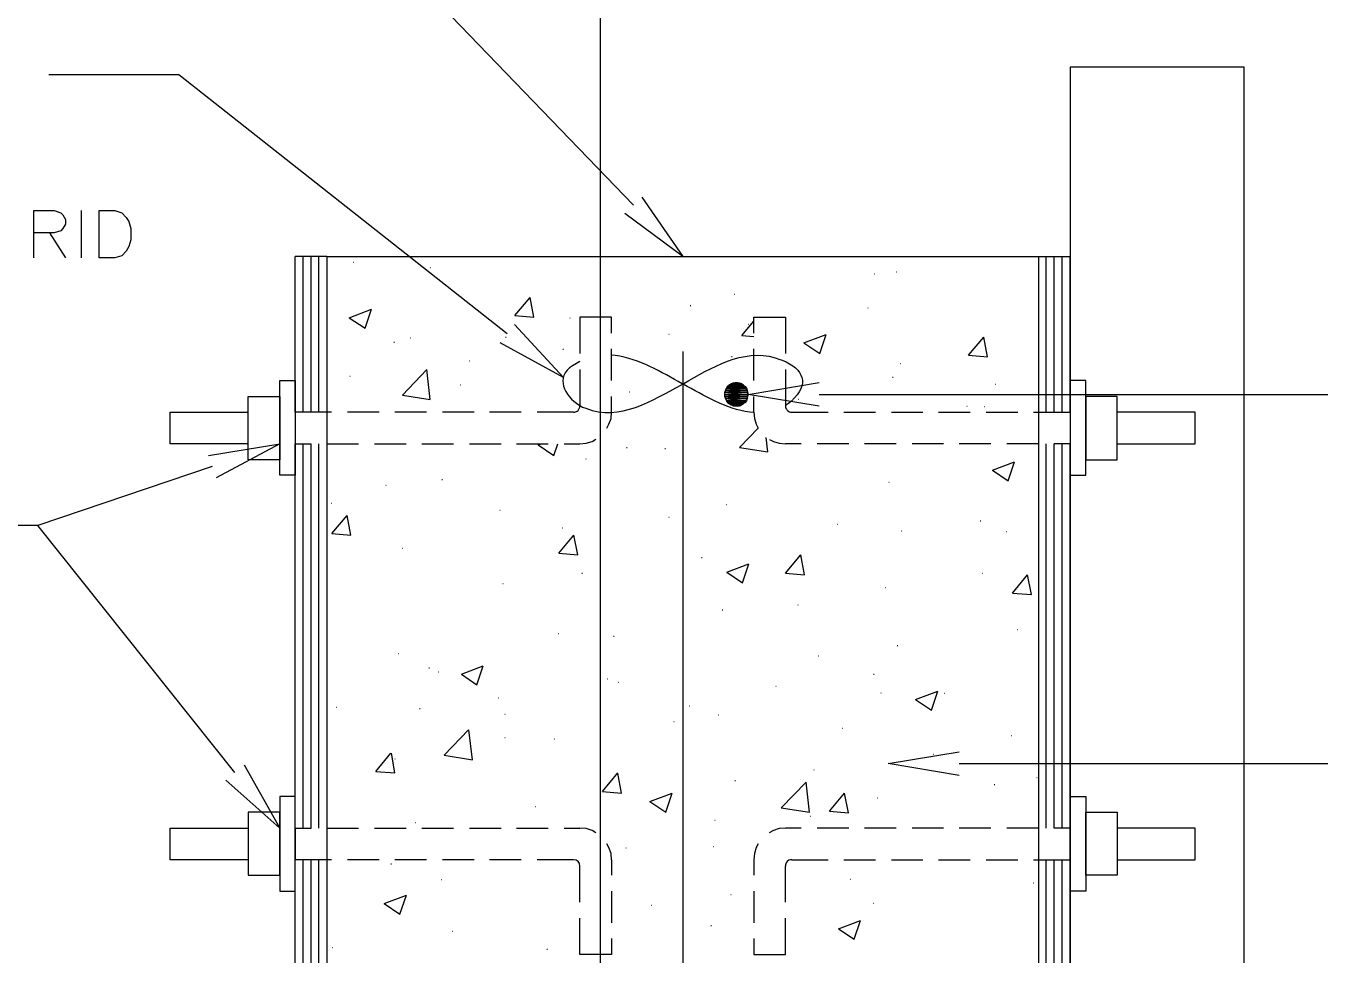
# Model space of a CAD drawing. Header units: millimetres. Extents: x 14 to 201, y 16 to 268.
# Drawn here: x 73.6 to 138.6, y 163.8 to 210.5 of the extents above; entities that cross this region are included whole.
import ezdxf

# ---------------------------------------------------------------- set-up
doc = ezdxf.new("R2010")
doc.units = ezdxf.units.MM
doc.layers.get('0').update_dxf_attribs({"linetype": 'CONTINUOUS'})

msp = doc.modelspace()

# ---------------------------------------------------------------- linework, layer by layer
at = {"color": 0}
for p, q in [((102.425, 137.35), (102.425, 256.053)), ((104.076, 201.486), (87.1001, 219.118)), ((81.2588, 208.026), (74.7187, 208.026)), ((97.747, 195.03), (81.2588, 208.026)), ((126.005, 208.428), (126.005, 191.093)), ((126.005, 208.428), (134.725, 208.428)), ((134.725, 208.428), (134.725, 103.653)), ((104.499, 201.888), (106.553, 198.903)), ((73.9771, 198.84), (73.9771, 201.21)), ((73.9771, 201.21), (74.9928, 201.21)), ((74.9928, 201.21), (75.3318, 201.104)), ((75.3318, 201.104), (75.438, 200.999)), ((75.438, 200.999), (75.5646, 200.767)), ((76.3489, 201.21), (76.3489, 198.84)), ((77.2583, 198.84), (77.2583, 201.21)), ((77.2583, 201.21), (78.0411, 201.21)), ((78.0411, 201.21), (78.4006, 201.104)), ((78.4006, 201.104), (78.613, 200.871)), ((78.613, 200.871), (78.7396, 200.66)), ((106.553, 198.903), (103.653, 201.063)), ((75.3318, 200.194), (74.9928, 200.088)), ((75.438, 200.321), (75.3318, 200.194)), ((75.5646, 200.533), (75.438, 200.321)), ((75.5646, 200.767), (75.5646, 200.533)), ((78.7396, 200.66), (78.8458, 200.321)), ((78.8458, 200.321), (78.8458, 199.749)), ((74.9928, 200.088), (73.9771, 200.088)), ((74.7614, 200.088), (75.5646, 198.84)), ((78.8458, 199.749), (78.7396, 199.412)), ((78.4006, 198.946), (78.0411, 198.84)), ((78.613, 199.179), (78.4006, 198.946)), ((78.7396, 199.412), (78.613, 199.179)), ((87.1001, 191.093), (87.1001, 198.903)), ((88.6876, 198.903), (87.1001, 198.903)), ((88.6876, 198.903), (88.6876, 191.093)), ((88.6876, 198.903), (124.418, 198.903)), ((124.418, 198.903), (124.418, 191.093)), ((124.418, 198.903), (126.005, 198.903)), ((126.005, 191.093), (126.005, 198.903)), ((78.0411, 198.84), (77.2583, 198.84)), ((102.975, 195.855), (101.388, 195.855)), ((101.388, 195.855), (101.388, 194.035)), ((102.975, 195.05), (102.975, 195.855)), ((110.13, 195.05), (110.13, 195.855)), ((110.13, 195.855), (111.718, 195.855)), ((111.718, 195.855), (111.718, 194.035)), ((98.1082, 195.495), (100.562, 192.829)), ((100.562, 192.829), (97.3875, 194.564)), ((102.975, 192.68), (102.975, 194.268)), ((103.167, 193.929), (102.975, 193.951)), ((106.553, 194.141), (106.553, 106.828)), ((110.13, 192.68), (110.13, 194.268)), ((111.188, 193.824), (111.379, 193.759)), ((111.379, 193.759), (111.548, 193.696)), ((101.218, 193.526), (101.028, 193.421)), ((101.388, 193.632), (101.218, 193.526)), ((101.388, 193.23), (101.388, 191.409)), ((111.718, 193.23), (111.718, 191.305)), ((86.3177, 187.918), (86.3177, 192.68)), ((86.3177, 192.68), (87.1001, 192.68)), ((87.1001, 192.68), (87.1001, 187.918)), ((106.489, 192.468), (106.532, 192.49)), ((106.553, 192.51), (106.532, 192.51)), ((106.532, 192.49), (106.553, 192.49)), ((106.553, 192.49), (106.553, 192.51)), ((106.553, 192.49), (106.553, 192.51)), ((106.553, 192.51), (106.575, 192.51)), ((106.575, 192.49), (106.553, 192.49)), ((106.575, 192.51), (106.616, 192.533)), ((109.686, 192.384), (108.796, 192.384)), ((108.796, 192.384), (109.75, 192.3)), ((108.796, 192.384), (109.686, 192.384)), ((109.601, 192.447), (108.882, 192.447)), ((108.882, 192.447), (109.686, 192.384)), ((108.882, 192.447), (109.601, 192.447)), ((109.495, 192.51), (108.966, 192.51)), ((108.966, 192.51), (109.601, 192.447)), ((108.966, 192.51), (109.495, 192.51)), ((109.411, 192.553), (109.072, 192.553)), ((109.072, 192.553), (109.495, 192.51)), ((109.072, 192.553), (109.411, 192.553)), ((109.178, 192.574), (109.411, 192.553)), ((109.178, 192.574), (109.284, 192.574)), ((109.284, 192.574), (109.411, 192.553)), ((109.411, 192.553), (109.495, 192.51)), ((109.495, 192.51), (109.601, 192.447)), ((109.601, 192.447), (109.686, 192.384)), ((109.686, 192.384), (109.75, 192.3)), ((109.834, 191.981), (113.411, 192.574)), ((126.788, 192.68), (126.005, 192.68)), ((126.005, 192.68), (126.005, 187.918)), ((126.788, 187.918), (126.788, 192.68)), ((84.7302, 188.7), (84.7302, 191.875)), ((84.7302, 191.875), (86.3177, 191.875)), ((86.3177, 191.875), (86.3177, 188.7)), ((102.975, 191.093), (102.975, 191.875)), ((108.712, 192.236), (108.649, 192.067)), ((109.813, 192.088), (108.649, 192.088)), ((108.649, 192.088), (109.834, 191.981)), ((108.649, 192.088), (109.813, 192.088)), ((108.649, 192.067), (108.649, 191.897)), ((109.834, 191.981), (108.649, 191.981)), ((108.649, 191.981), (109.813, 191.875)), ((108.649, 191.981), (109.834, 191.981)), ((108.649, 191.897), (108.712, 191.728)), ((109.813, 191.875), (108.649, 191.875)), ((108.649, 191.875), (109.791, 191.771)), ((108.649, 191.875), (109.813, 191.875)), ((109.791, 192.194), (108.692, 192.194)), ((108.692, 192.194), (109.813, 192.088)), ((108.692, 192.194), (109.791, 192.194)), ((109.791, 191.771), (108.692, 191.771)), ((108.692, 191.771), (109.75, 191.665)), ((108.692, 191.771), (109.791, 191.771)), ((108.712, 191.728), (108.796, 191.579)), ((109.75, 192.3), (108.733, 192.3)), ((108.733, 192.3), (109.791, 192.194)), ((108.733, 192.3), (109.75, 192.3)), ((109.813, 192.151), (109.728, 192.32)), ((109.728, 191.642), (109.813, 191.812)), ((109.75, 192.3), (109.791, 192.194)), ((109.791, 191.771), (109.75, 191.665)), ((109.791, 192.194), (109.813, 192.088)), ((109.813, 191.875), (109.791, 191.771)), ((109.834, 191.981), (109.813, 192.151)), ((109.813, 192.088), (109.834, 191.981)), ((109.813, 191.812), (109.834, 191.981)), ((109.834, 191.981), (109.813, 191.875)), ((113.411, 191.389), (109.834, 191.981)), ((110.13, 191.093), (110.13, 191.875)), ((113.411, 191.981), (146.134, 191.981)), ((128.375, 191.875), (126.788, 191.875)), ((126.788, 191.875), (126.788, 188.7)), ((128.375, 188.7), (128.375, 191.875)), ((80.8136, 189.505), (80.8136, 191.093)), ((80.8136, 191.093), (84.7302, 191.093)), ((88.9208, 191.093), (87.1001, 191.093)), ((91.313, 191.093), (89.7255, 191.093)), ((93.6833, 191.093), (92.0958, 191.093)), ((96.0755, 191.093), (94.488, 191.093)), ((98.4458, 191.093), (96.8583, 191.093)), ((101.071, 191.093), (99.2505, 191.093)), ((101.071, 191.093), (101.134, 191.093)), ((101.346, 191.452), (101.515, 191.346)), ((101.388, 191.346), (101.388, 191.409)), ((101.515, 191.346), (101.684, 191.283)), ((102.955, 190.776), (102.975, 191.093)), ((109.75, 191.665), (108.733, 191.665)), ((108.733, 191.665), (109.686, 191.579)), ((108.733, 191.665), (109.75, 191.665)), ((108.796, 191.579), (108.945, 191.474)), ((109.686, 191.579), (108.796, 191.579)), ((108.796, 191.579), (109.601, 191.516)), ((108.796, 191.579), (109.686, 191.579)), ((109.601, 191.516), (108.882, 191.516)), ((108.882, 191.516), (109.495, 191.452)), ((108.882, 191.516), (109.601, 191.516)), ((108.945, 191.474), (109.115, 191.409)), ((109.495, 191.452), (108.966, 191.452)), ((108.966, 191.452), (109.411, 191.409)), ((108.966, 191.452), (109.495, 191.452)), ((109.411, 191.409), (109.072, 191.409)), ((109.072, 191.409), (109.284, 191.389)), ((109.072, 191.409), (109.411, 191.409)), ((109.115, 191.409), (109.284, 191.389)), ((109.284, 191.389), (109.178, 191.389)), ((109.284, 191.389), (109.454, 191.432)), ((109.411, 191.409), (109.284, 191.389)), ((109.495, 191.452), (109.411, 191.409)), ((109.454, 191.432), (109.601, 191.516)), ((109.601, 191.516), (109.495, 191.452)), ((109.601, 191.516), (109.728, 191.642)), ((109.686, 191.579), (109.601, 191.516)), ((109.75, 191.665), (109.686, 191.579)), ((110.13, 191.072), (109.918, 191.093)), ((110.13, 191.093), (110.151, 190.776)), ((111.867, 191.516), (111.718, 191.432)), ((111.718, 191.305), (111.76, 191.242)), ((111.76, 191.242), (111.781, 191.198)), ((111.781, 191.198), (111.824, 191.156)), ((111.824, 191.156), (111.908, 191.113)), ((112.014, 191.642), (111.867, 191.516)), ((111.908, 191.113), (111.971, 191.093)), ((111.971, 191.093), (113.855, 191.093)), ((114.639, 191.093), (116.227, 191.093)), ((117.03, 191.093), (118.617, 191.093)), ((119.402, 191.093), (120.989, 191.093)), ((121.792, 191.093), (123.38, 191.093)), ((124.164, 191.093), (126.005, 191.093)), ((132.292, 191.093), (128.375, 191.093)), ((132.292, 189.505), (132.292, 191.093)), ((102.742, 190.288), (102.848, 190.479)), ((102.848, 190.479), (102.955, 190.776)), ((110.151, 190.776), (110.236, 190.479)), ((110.236, 190.479), (110.342, 190.288)), ((84.7302, 189.505), (80.8136, 189.505)), ((82.7401, 188.913), (86.3177, 189.505)), ((86.3177, 189.505), (83.1219, 187.791)), ((87.1001, 170.202), (87.1001, 189.505)), ((87.1001, 189.505), (87.9052, 189.505)), ((88.6876, 189.505), (88.6876, 170.202)), ((88.6876, 189.505), (90.2751, 189.505)), ((91.0802, 189.505), (92.6677, 189.505)), ((93.4501, 189.505), (95.0376, 189.505)), ((95.8427, 189.505), (97.4302, 189.505)), ((98.2126, 189.505), (99.8001, 189.505)), ((100.605, 189.505), (101.388, 189.505)), ((101.388, 189.505), (101.706, 189.526)), ((101.706, 189.526), (102.003, 189.611)), ((102.003, 189.611), (102.193, 189.738)), ((110.913, 189.717), (111.104, 189.611)), ((111.104, 189.611), (111.401, 189.526)), ((111.401, 189.526), (111.718, 189.505)), ((112.5, 189.505), (111.718, 189.505)), ((114.893, 189.505), (113.305, 189.505)), ((117.263, 189.505), (115.675, 189.505)), ((119.655, 189.505), (118.068, 189.505)), ((122.025, 189.505), (120.438, 189.505)), ((124.418, 189.505), (122.83, 189.505)), ((124.418, 189.505), (124.418, 170.202)), ((126.005, 189.505), (125.2, 189.505)), ((126.005, 189.505), (126.005, 170.202)), ((126.005, 170.202), (126.005, 189.505)), ((128.375, 189.505), (132.292, 189.505)), ((86.3177, 188.7), (84.7302, 188.7)), ((126.788, 188.7), (128.375, 188.7)), ((82.9303, 188.363), (74.1673, 185.398)), ((87.1001, 187.918), (86.3177, 187.918)), ((87.0797, 188.214), (87.1001, 188.13)), ((126.005, 188.214), (126.005, 188.13)), ((126.005, 187.918), (126.788, 187.918)), ((74.1673, 185.398), (69.6376, 185.398)), ((84.074, 172.995), (74.1673, 185.398)), ((116.862, 173.44), (120.438, 174.032)), ((84.54, 173.377), (86.3177, 170.202)), ((120.438, 172.847), (116.862, 173.44)), ((120.438, 173.44), (145.076, 173.44)), ((86.3177, 170.202), (83.6083, 172.615)), ((87.1001, 171.789), (86.3177, 171.789)), ((86.3177, 171.789), (86.3177, 167.027)), ((87.1001, 167.027), (87.1001, 171.789)), ((126.005, 171.789), (126.788, 171.789)), ((126.005, 167.027), (126.005, 171.789)), ((126.788, 171.789), (126.788, 167.027)), ((86.3177, 171.005), (84.7302, 171.005)), ((84.7302, 171.005), (84.7302, 167.83)), ((86.3177, 167.83), (86.3177, 171.005)), ((126.788, 171.005), (128.375, 171.005)), ((126.788, 167.83), (126.788, 171.005)), ((128.375, 171.005), (128.375, 167.83)), ((80.8136, 168.614), (80.8136, 170.202)), ((80.8136, 170.202), (84.7302, 170.202)), ((87.1001, 170.202), (87.9052, 170.202)), ((88.6876, 170.202), (90.2751, 170.202)), ((91.0802, 170.202), (92.6677, 170.202)), ((93.4501, 170.202), (95.0376, 170.202)), ((95.8427, 170.202), (97.4302, 170.202)), ((98.2126, 170.202), (99.8001, 170.202)), ((100.605, 170.202), (101.388, 170.202)), ((101.706, 170.179), (101.388, 170.202)), ((102.003, 170.075), (101.706, 170.179)), ((102.193, 169.969), (102.003, 170.075)), ((111.104, 170.075), (110.892, 169.969)), ((111.401, 170.179), (111.104, 170.075)), ((111.718, 170.202), (111.401, 170.179)), ((112.5, 170.202), (111.718, 170.202)), ((114.893, 170.202), (113.305, 170.202)), ((117.263, 170.202), (115.675, 170.202)), ((119.655, 170.202), (118.068, 170.202)), ((122.025, 170.202), (120.438, 170.202)), ((124.418, 170.202), (122.83, 170.202)), ((126.005, 170.202), (125.2, 170.202)), ((132.292, 170.202), (128.375, 170.202)), ((132.292, 168.614), (132.292, 170.202)), ((102.848, 169.227), (102.742, 169.417)), ((102.955, 168.931), (102.848, 169.227)), ((110.236, 169.227), (110.151, 168.931)), ((110.342, 169.417), (110.236, 169.227)), ((84.7302, 168.614), (80.8136, 168.614)), ((87.1001, 147.85), (87.1001, 168.614)), ((88.9208, 168.614), (87.1001, 168.614)), ((88.6876, 168.614), (88.6876, 160.803)), ((91.313, 168.614), (89.7255, 168.614)), ((93.6833, 168.614), (92.0958, 168.614)), ((96.0755, 168.614), (94.488, 168.614)), ((98.4458, 168.614), (96.8583, 168.614)), ((101.071, 168.614), (99.2505, 168.614)), ((102.975, 168.614), (102.955, 168.931)), ((102.975, 168.614), (102.975, 167.83)), ((110.151, 168.931), (110.13, 168.614)), ((110.13, 168.614), (110.13, 167.83)), ((111.718, 168.359), (111.718, 168.296)), ((112.034, 168.614), (111.971, 168.614)), ((112.034, 168.614), (113.855, 168.614)), ((114.639, 168.614), (116.227, 168.614)), ((117.03, 168.614), (118.617, 168.614)), ((119.402, 168.614), (120.989, 168.614)), ((121.792, 168.614), (123.38, 168.614)), ((124.164, 168.614), (126.005, 168.614)), ((124.418, 168.614), (124.418, 160.803)), ((126.005, 168.614), (126.005, 103.653)), ((126.005, 147.85), (126.005, 168.614)), ((128.375, 168.614), (132.292, 168.614)), ((84.7302, 167.83), (86.3177, 167.83)), ((101.388, 166.475), (101.388, 168.296)), ((111.718, 166.475), (111.718, 168.296)), ((128.375, 167.83), (126.788, 167.83)), ((86.3177, 167.027), (87.1001, 167.027)), ((102.975, 167.027), (102.975, 165.439)), ((110.13, 167.027), (110.13, 165.439)), ((126.788, 167.027), (126.005, 167.027)), ((101.388, 163.852), (101.388, 165.672)), ((111.718, 163.852), (111.718, 165.672)), ((102.975, 164.655), (102.975, 163.852)), ((110.13, 164.655), (110.13, 163.852)), ((102.975, 163.852), (101.388, 163.852)), ((110.13, 163.852), (111.718, 163.852))]:
    msp.add_line(p, q, dxfattribs=at)
at = {"color": 252}
for p, q in [((87.5026, 191.093), (87.5026, 198.903)), ((87.9052, 191.093), (87.9052, 198.903)), ((88.2869, 191.093), (88.2869, 198.903)), ((124.799, 191.093), (124.799, 198.903)), ((125.2, 191.093), (125.2, 198.903)), ((125.603, 191.093), (125.603, 198.903)), ((90.0218, 198.628), (90.0423, 198.628)), ((93.8749, 198.354), (93.8953, 198.354)), ((116.184, 198.035), (116.204, 198.035)), ((117.285, 198.141), (117.306, 198.141)), ((109.135, 197.019), (109.157, 197.019)), ((89.8095, 195.834), (90.9327, 196.257)), ((90.6142, 195.305), (90.9327, 196.257)), ((98.1287, 195.941), (98.8907, 196.85)), ((99.0808, 195.855), (98.8907, 196.85)), ((106.934, 196.447), (106.955, 196.447)), ((115.845, 196.321), (115.867, 196.321)), ((89.8095, 195.834), (90.6142, 195.305)), ((98.1287, 195.941), (99.0808, 195.855)), ((100.881, 195.834), (100.901, 195.834)), ((109.517, 194.946), (110.13, 195.665)), ((105.854, 195.009), (105.876, 195.009)), ((109.834, 195.516), (109.854, 195.516)), ((112.629, 194.564), (113.75, 194.987)), ((113.432, 194.035), (113.75, 194.987)), ((92.0542, 194.607), (92.075, 194.607)), ((92.8797, 194.817), (92.9005, 194.817)), ((97.663, 194.86), (97.6835, 194.86)), ((109.517, 194.946), (110.13, 194.882)), ((112.629, 194.564), (113.432, 194.035)), ((120.904, 193.951), (121.666, 194.86)), ((121.857, 193.865), (121.666, 194.86)), ((95.8427, 193.675), (95.8631, 193.675)), ((100.542, 194.247), (100.562, 194.247)), ((109.008, 193.887), (109.029, 193.887)), ((120.904, 193.951), (121.857, 193.865)), ((92.4775, 191.939), (93.7052, 193.23)), ((93.8749, 191.728), (93.7052, 193.23)), ((117.475, 193.526), (117.496, 193.526)), ((89.8317, 192.892), (89.8521, 192.892)), ((95.3989, 192.468), (95.4193, 192.468)), ((117.095, 192.849), (117.115, 192.849)), ((122.238, 192.49), (122.258, 192.49)), ((92.4775, 191.939), (93.8749, 191.728)), ((103.886, 192.108), (103.907, 192.108)), ((108.945, 191.748), (108.966, 191.748)), ((112.353, 191.748), (112.373, 191.748)), ((87.1001, 191.093), (87.1001, 189.505)), ((88.6876, 191.093), (88.6876, 189.505)), ((120.819, 191.389), (120.84, 191.389)), ((121.708, 191.368), (121.729, 191.368)), ((124.418, 191.093), (124.418, 189.505)), ((124.418, 191.093), (124.418, 189.505)), ((126.005, 191.093), (126.005, 189.505)), ((109.411, 189.315), (110.342, 190.288)), ((110.829, 189.103), (110.745, 189.822)), ((87.5026, 170.202), (87.5026, 189.505)), ((87.9052, 170.202), (87.9052, 189.505)), ((88.2869, 170.202), (88.2869, 189.505)), ((99.2932, 189.442), (99.4625, 189.505)), ((99.2932, 189.442), (100.076, 188.913)), ((100.076, 188.913), (100.288, 189.505)), ((103.737, 189.315), (103.759, 189.315)), ((105.664, 189.272), (105.684, 189.272)), ((109.411, 189.315), (110.829, 189.103)), ((124.799, 170.202), (124.799, 189.505)), ((125.2, 170.202), (125.2, 189.505)), ((125.603, 170.202), (125.603, 189.505)), ((101.684, 188.743), (101.706, 188.743)), ((122.111, 188.171), (123.212, 188.596)), ((122.893, 187.642), (123.212, 188.596)), ((122.111, 188.171), (122.893, 187.642)), ((91.652, 187.431), (91.6725, 187.431)), ((94.4672, 187.705), (94.488, 187.705)), ((116.903, 187.579), (116.925, 187.579)), ((88.9, 186.52), (88.9208, 186.52)), ((88.9427, 184.996), (89.7047, 185.907)), ((89.8948, 184.912), (89.7047, 185.907)), ((97.3667, 186.16), (97.3875, 186.16)), ((108.755, 186.457), (108.775, 186.457)), ((100.499, 185.272), (100.521, 185.272)), ((105.854, 185.821), (105.876, 185.821)), ((114.321, 185.462), (114.343, 185.462)), ((121.496, 185.631), (121.518, 185.631)), ((88.9427, 184.996), (89.8948, 184.912)), ((100.329, 184.001), (101.092, 184.912)), ((101.283, 183.917), (101.092, 184.912)), ((117.518, 185.124), (117.538, 185.124)), ((122.787, 185.102), (122.809, 185.102)), ((92.4775, 184.256), (92.498, 184.256)), ((100.329, 184.001), (101.283, 183.917)), ((111.718, 183.008), (112.48, 183.917)), ((112.67, 182.922), (112.48, 183.917)), ((107.505, 183.79), (107.527, 183.79)), ((108.775, 183.049), (109.877, 183.472)), ((109.558, 182.52), (109.877, 183.472)), ((101.494, 183.008), (101.516, 183.008)), ((108.775, 183.049), (109.558, 182.52)), ((111.718, 183.008), (112.67, 182.922)), ((121.602, 183.008), (121.624, 183.008)), ((123.106, 181.991), (123.868, 182.922)), ((124.058, 181.927), (123.868, 182.922)), ((97.5155, 182.479), (97.536, 182.479)), ((116.713, 182.287), (116.733, 182.287)), ((123.106, 181.991), (124.058, 181.927)), ((112.332, 181.42), (112.353, 181.42)), ((108.543, 181.165), (108.563, 181.165)), ((123.339, 180.17), (123.359, 180.17)), ((100.309, 179.98), (100.329, 179.98)), ((103.081, 179.833), (103.104, 179.833)), ((117.326, 179.367), (117.348, 179.367)), ((92.2874, 178.965), (92.3078, 178.965)), ((113.348, 178.858), (113.368, 178.858)), ((93.8114, 178.245), (93.8318, 178.245)), ((94.2756, 178.054), (94.2979, 178.054)), ((95.4401, 177.927), (96.5412, 178.35)), ((96.2244, 177.397), (96.5412, 178.35)), ((95.4401, 177.927), (96.2244, 177.397)), ((102.765, 177.694), (102.785, 177.694)), ((103.314, 177.524), (103.336, 177.524)), ((116.141, 177.927), (116.163, 177.927)), ((111.231, 177.334), (111.252, 177.334)), ((116.501, 176.995), (116.523, 176.995)), ((118.237, 176.658), (119.359, 177.081)), ((119.042, 176.129), (119.359, 177.081)), ((119.698, 176.975), (119.718, 176.975)), ((89.1536, 176.276), (89.1755, 176.276)), ((93.3457, 176.213), (93.3662, 176.213)), ((97.3032, 176.742), (97.324, 176.742)), ((106.871, 176.339), (106.892, 176.339)), ((118.237, 176.658), (119.042, 176.129)), ((97.6203, 175.916), (97.6422, 175.916)), ((106.109, 175.557), (106.13, 175.557)), ((108.353, 175.896), (108.373, 175.896)), ((94.572, 173.863), (95.8, 175.133)), ((95.9915, 173.63), (95.8219, 175.133)), ((114.576, 175.218), (114.596, 175.218)), ((123.063, 174.858), (123.083, 174.858)), ((97.6203, 174.752), (97.6422, 174.752)), ((100.119, 174.688), (100.139, 174.688)), ((91.1433, 173.038), (91.9057, 173.969)), ((92.0958, 172.974), (91.9261, 173.969)), ((92.0958, 173.673), (92.1177, 173.673)), ((94.572, 173.863), (95.9915, 173.63)), ((119.146, 173.906), (119.169, 173.906)), ((91.1433, 173.038), (92.0958, 172.974)), ((102.532, 172.043), (103.294, 172.974)), ((103.484, 171.958), (103.294, 172.954)), ((113.135, 173.121), (113.158, 173.121)), ((109.178, 172.592), (109.198, 172.592)), ((111.505, 171.217), (112.755, 172.508)), ((112.925, 171.005), (112.755, 172.508)), ((122.195, 172.382), (122.217, 172.382)), ((124.333, 172.741), (124.354, 172.741)), ((102.532, 172.043), (103.484, 171.958)), ((104.902, 171.534), (106.023, 171.958)), ((105.707, 171.005), (106.023, 171.958)), ((113.92, 171.047), (114.68, 171.958)), ((114.872, 170.964), (114.68, 171.958)), ((116.31, 171.726), (116.333, 171.726)), ((99.1443, 171.281), (99.1665, 171.281)), ((104.902, 171.534), (105.707, 171.005)), ((111.505, 171.217), (112.925, 171.005)), ((113.92, 171.047), (114.872, 170.964)), ((93.1333, 170.476), (93.1541, 170.476)), ((108.162, 170.604), (108.183, 170.604)), ((112.945, 170.794), (112.966, 170.794)), ((87.1001, 170.202), (87.1001, 168.614)), ((88.6876, 170.202), (88.6876, 168.614)), ((124.418, 170.202), (124.418, 168.614)), ((124.418, 170.202), (124.418, 168.614)), ((126.005, 170.202), (126.005, 168.614)), ((103.696, 169.207), (103.717, 169.207)), ((108.077, 169.27), (108.099, 169.27)), ((87.5026, 147.85), (87.5026, 168.614)), ((87.9052, 147.85), (87.9052, 168.614)), ((88.2869, 147.85), (88.2869, 168.614)), ((91.9057, 168.402), (91.9261, 168.402)), ((124.799, 147.85), (124.799, 168.614)), ((125.2, 147.85), (125.2, 168.614)), ((125.603, 147.85), (125.603, 168.614)), ((94.4245, 167.619), (94.4453, 167.619)), ((114.978, 167.64), (114.999, 167.64)), ((124.142, 167.45), (124.164, 167.45)), ((91.5666, 166.412), (92.6881, 166.836)), ((91.5666, 166.412), (92.3505, 165.883)), ((92.3505, 165.883), (92.6881, 166.836)), ((108.966, 166.857), (108.988, 166.857)), ((116.12, 166.434), (116.141, 166.434)), ((104.987, 166.328), (105.008, 166.328)), ((107.971, 165.312), (107.993, 165.312)), ((114.384, 165.143), (115.485, 165.566)), ((114.384, 165.143), (115.168, 164.614)), ((115.168, 164.614), (115.485, 165.566)), ((94.9745, 165.016), (94.9964, 165.016)), ((88.9635, 164.211), (88.984, 164.211)), ((99.737, 164.126), (99.7589, 164.126))]:
    msp.add_line(p, q, dxfattribs=at)
at = {"color": 0}
for points in [[(106.532, 192.51), (105.474, 193.105), (104.388, 193.769), (103.167, 193.929)], [(106.616, 192.533), (107.942, 193.306), (109.595, 194.297), (111.188, 193.824)], [(111.548, 193.696), (112.647, 193.26), (112.939, 192.494), (112.014, 191.642)], [(101.028, 193.421), (100.113, 192.851), (100.628, 191.895), (101.346, 191.452)], [(101.684, 191.283), (103.39, 190.609), (105.031, 191.689), (106.489, 192.468)], [(109.918, 191.093), (108.698, 191.24), (107.638, 191.933), (106.575, 192.49)], [(109.728, 192.32), (109.457, 192.705), (108.865, 192.619), (108.712, 192.236)], [(101.134, 191.093), (101.341, 191.179), (101.302, 191.141), (101.388, 191.346)], [(101.388, 168.296), (101.382, 168.497), (101.272, 168.607), (101.071, 168.614)], [(111.971, 168.614), (111.849, 168.588), (111.724, 168.49), (111.718, 168.359)]]:
    msp.add_open_spline(points, degree=3, dxfattribs=at)

doc.saveas('drawing.dxf')
